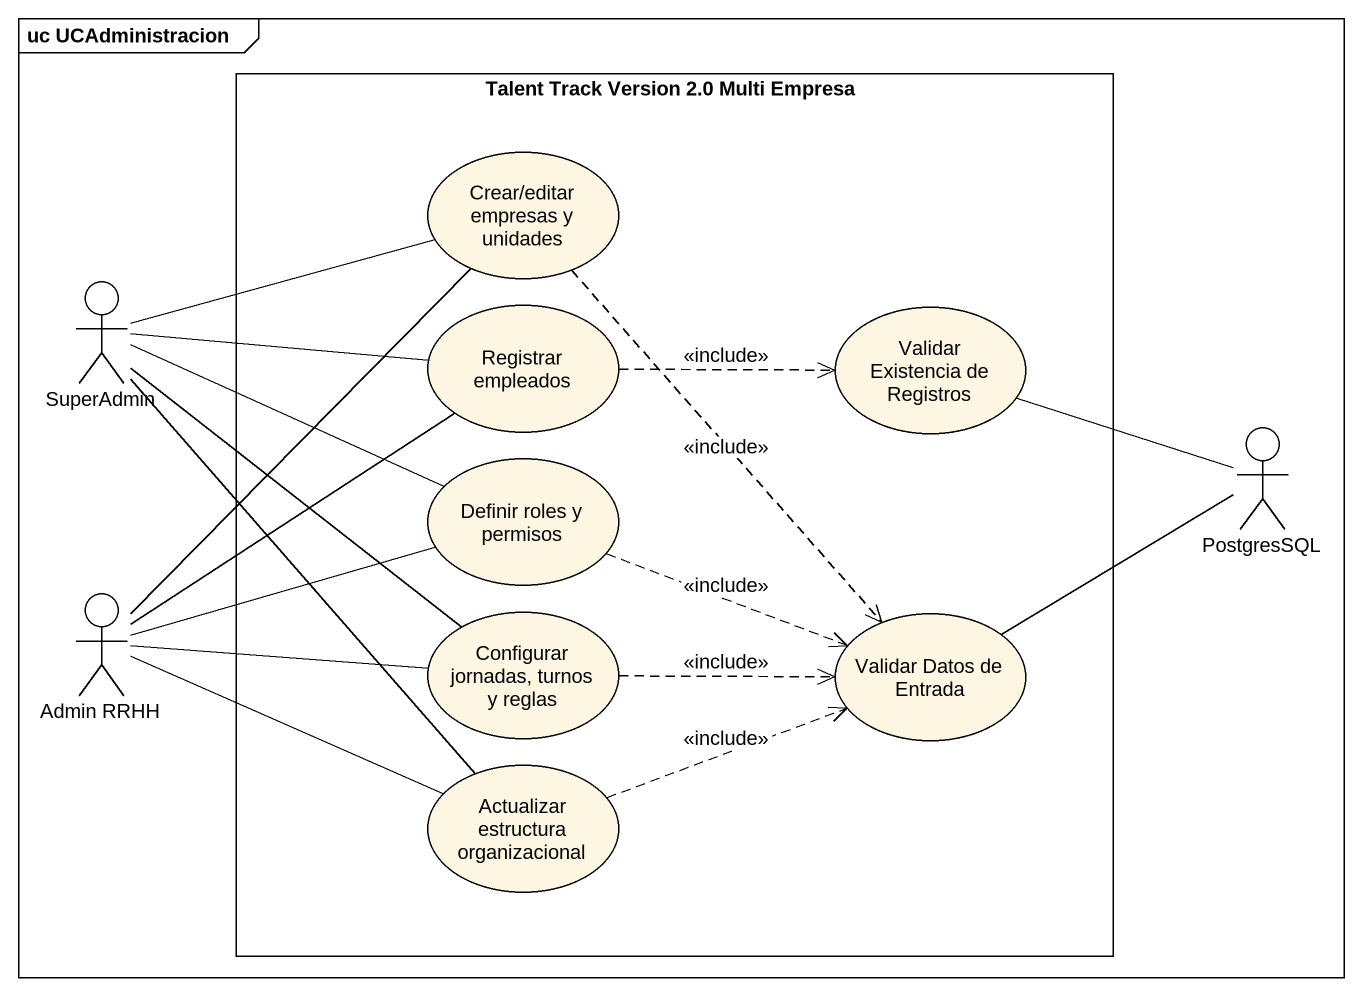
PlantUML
@startuml
mainframe uc UCAdministracion
rectangle "Talent Track Version 2.0 Multi Empresa" as Talent_Track_Version_2_0 {
  usecase "Crear/editar empresas y unidades" as Crear_editar_empresas_y
  usecase "Registrar empleados" as Registrar_empleados
  usecase "Validar Existencia de Registros" as Validar_Existencia_de
  usecase "Definir roles y permisos" as Definir_roles_y_permisos
  usecase "Configurar jornadas, turnos y reglas" as Configurar_jornadas_turnos
  usecase "Validar Datos de Entrada" as Validar_Datos_de_Entrada
  usecase "Actualizar estructura organizacional" as Actualizar_estructura
}
actor SuperAdmin
actor PostgresSQL
actor "Admin RRHH" as Admin_RRHH
Crear_editar_empresas_y ..> Validar_Datos_de_Entrada : <<include>>
SuperAdmin -right- Crear_editar_empresas_y
SuperAdmin -right- Registrar_empleados
SuperAdmin -right- Definir_roles_y_permisos
SuperAdmin -- Configurar_jornadas_turnos
SuperAdmin -- Actualizar_estructura
Registrar_empleados .right.> Validar_Existencia_de : <<include>>
Validar_Existencia_de -right- PostgresSQL
Definir_roles_y_permisos .right.> Validar_Datos_de_Entrada : <<include>>
Admin_RRHH -up- Crear_editar_empresas_y
Admin_RRHH -up- Registrar_empleados
Admin_RRHH -right- Definir_roles_y_permisos
Admin_RRHH -right- Configurar_jornadas_turnos
Admin_RRHH -right- Actualizar_estructura
Configurar_jornadas_turnos .right.> Validar_Datos_de_Entrada : <<include>>
Validar_Datos_de_Entrada -right- PostgresSQL
Actualizar_estructura .right.> Validar_Datos_de_Entrada : <<include>>
@enduml
